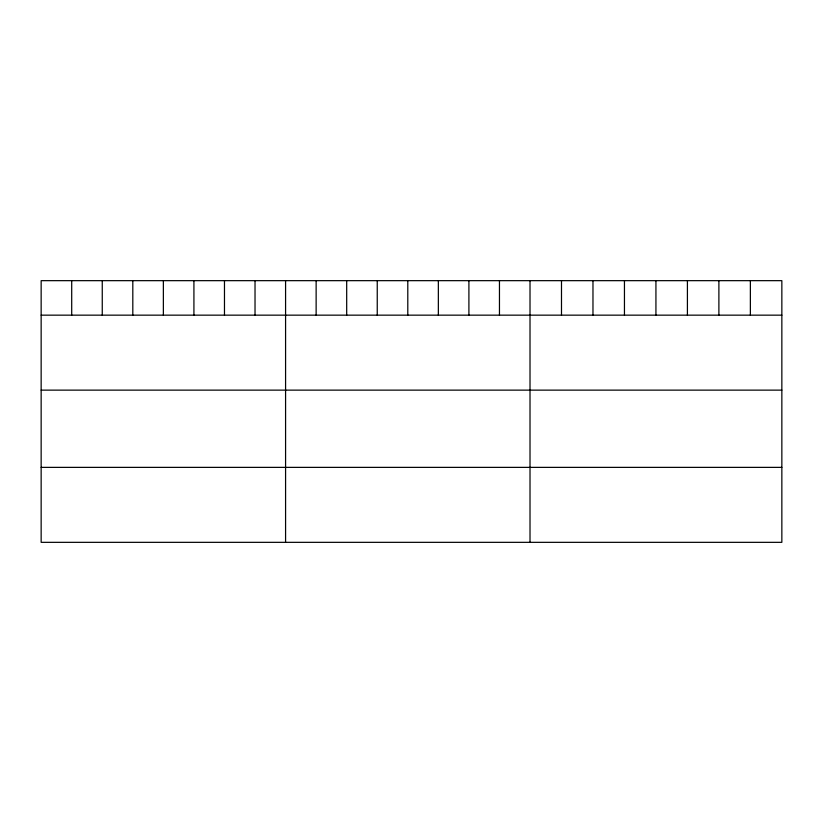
<?xml version="1.0" encoding="UTF-8"?>
<svg xmlns="http://www.w3.org/2000/svg" width="823" height="823" viewBox="0 0 823 823"><rect width="100%" height="100%" fill="white"/><g stroke="black" fill="none" stroke-linecap="round" stroke-linejoin="round"><path stroke-width="1.23" d="M781.85 315.158L781.85 542.336L41.15 542.336L41.15 280.664L781.85 280.664L781.85 315.158L41.15 315.158M41.15 390.133L781.85 390.133M41.15 467.371L781.85 467.371M750.37 280.664L750.37 315.158M718.89 280.664L718.89 315.158M687.411 280.664L687.411 315.158M655.931 280.664L655.931 315.158M624.451 280.664L624.451 315.158M592.971 280.664L592.971 315.158M561.492 280.664L561.492 315.158M530.012 280.664L530.012 542.336M499.458 280.664L499.458 315.158M468.904 280.664L468.904 315.158M438.35 280.664L438.35 315.158M407.796 280.664L407.796 315.158M377.243 280.664L377.243 315.158M346.689 280.664L346.689 315.158M316.135 280.664L316.135 315.158M285.581 280.664L285.581 542.336M255.027 280.664L255.027 315.158M224.473 280.664L224.473 315.158M193.919 280.664L193.919 315.158M163.366 280.664L163.366 315.158M132.812 280.664L132.812 315.158M102.258 280.664L102.258 315.158M71.704 280.664L71.704 315.158"/></g></svg>
